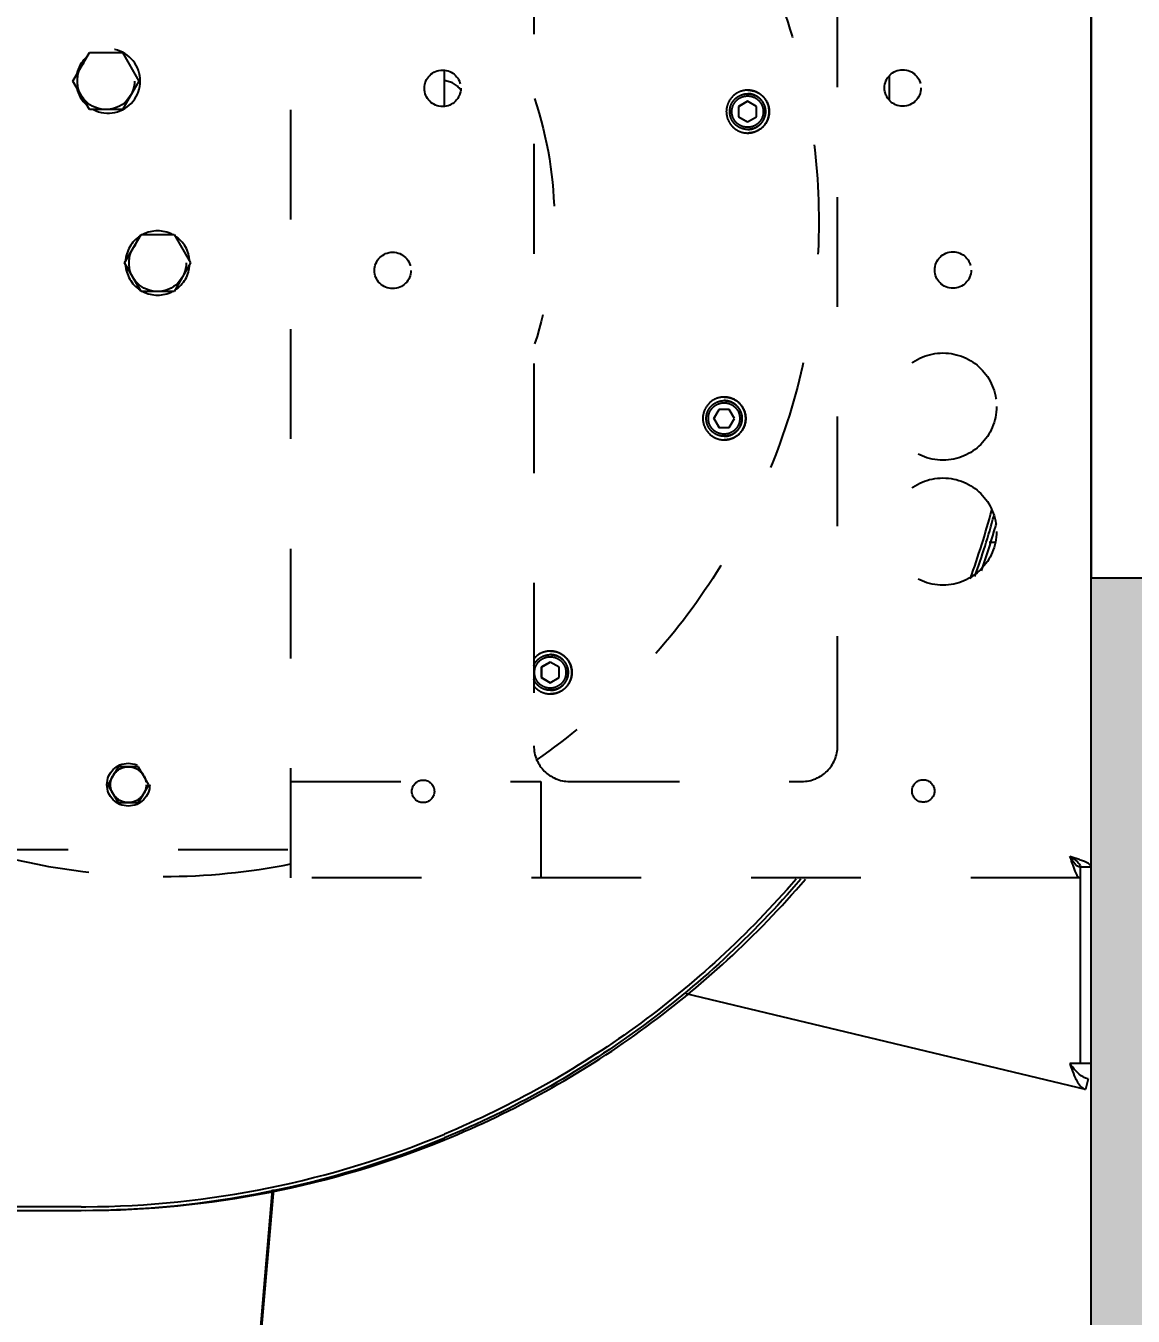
# Model space of a CAD drawing. Header units: millimetres. Extents: x 6781 to 13993, y -7973 to 4183.
# Drawn here: x 12449.6 to 12759.5, y 2754.2 to 3115.6 of the extents above; entities that cross this region are included whole.
import ezdxf

# ---------------------------------------------------------------- set-up
doc = ezdxf.new("R2010")
doc.units = ezdxf.units.MM
doc.header["$LTSCALE"] = 307.34
doc.header["$PDMODE"] = 3
doc.header["$PDSIZE"] = 8
doc.linetypes.add('HIDDEN', pattern=[0.2, 0.1, -0.1])
doc.layers.get('0').update_dxf_attribs({"linetype": 'CONTINUOUS'})
doc.layers.get('Defpoints').update_dxf_attribs({"linetype": 'CONTINUOUS'})
doc.styles.get("Standard").update_dxf_attribs({"font": 'calibri.ttf'})
doc.dimstyles.new('DIMSTYLE_2', dxfattribs={"dimtxt": 35, "dimasz": 35, "dimexe": 1.5, "dimexo": 1, "dimgap": 0.875, "dimtad": 1, "dimdec": 0, "dimdsep": 46, "dimtxsty": 'Standard', "dimblk": '_FILLED', "dimblk1": '_FILLED', "dimblk2": '_FILLED', "dimcen": 0.09, "dimazin": 2, "dimtp": 0.01, "dimtm": 0.01, "dimtfac": 1, "dimtdec": 0, "dimtofl": 0, "dimtmove": 0, "dimatfit": 3, "dimldrblk": '_FILLED', "dimfxl": 1, "dimtolj": 1, "dimarcsym": 0})

# ---------------------------------------------------------------- blocks, each defined once
blk = doc.blocks.new('_FILLED')
at = {"color": 0, "linetype": 'ByBlock'}
blk.add_solid([(0, 0), (-1, 0.214), (-1, -0.214)], dxfattribs=at)
blk = doc.blocks.new('*D274')
at = {"color": 0, "linetype": 'Continuous', "lineweight": -2}
for p, q in [((12747.8, 3569.94), (12747.8, 3458.6)), ((12237.46, 2785.09), (12237.46, 3461.6)), ((12272.46, 3460.1), (12712.8, 3460.1))]:
    blk.add_line(p, q, dxfattribs=at)
at = {"layer": 'Defpoints', "color": 0}
for p in [(12747.8, 3570.94), (12747.8, 3460.1), (12237.46, 2784.09)]:
    blk.add_point(p, dxfattribs=at)
at = {"color": 0, "linetype": 'ByBlock', "lineweight": -2, "xscale": 35, "yscale": 35, "zscale": 35, "rotation": 180}
blk.add_blockref('_FILLED', (12237.46, 3460.1), dxfattribs=at)
at = {"color": 0, "linetype": 'ByBlock', "lineweight": -2, "xscale": 35, "yscale": 35, "zscale": 35}
blk.add_blockref('_FILLED', (12747.8, 3460.1), dxfattribs=at)
at = {"color": 0, "lineweight": 25, "insert": (12497.65, 3507.64), "char_height": 35, "attachment_point": 2, "line_spacing_factor": 0.9}
blk.add_mtext('\\A1;510', dxfattribs=at)

msp = doc.modelspace()

# ---------------------------------------------------------------- hatches: boundary and pattern name
at = {"linetype": 'Continuous', "lineweight": 25}
h = msp.add_hatch(dxfattribs=at)
h.set_pattern_fill('AR-SAND', color=0)
h.paths.add_polyline_path([(12747.79589, 2960.93639), (12985.12051, 2960.93639), (12985.12051, 818.69525), (12747.79589, 818.69525)])

# ---------------------------------------------------------------- linework, layer by layer
at = {"color": 0, "linetype": 'Continuous', "lineweight": 25}
for p, q in [((12747.79589, 818.69525), (12747.79589, 3570.93639)), ((12719.22237, 2970.93639), (12720.92966, 2970.93639)), ((12744.79589, 2824.93639), (12744.79589, 2879.93639)), ((12747.79589, 2879.93639), (12744.79589, 2879.93639)), ((12746.23765, 2817.70654), (12634.38437, 2844.42591)), ((12747.79589, 2824.93639), (12741.79589, 2824.93639)), ((12746.93467, 2820.62444), (12746.23765, 2817.70654)), ((12518.55558, 2789.59442), (12477.54186, 2313.48061)), ((12477.86726, 2313.48061), (12518.88666, 2789.66034)), ((12518.8878, 2789.66057), (12477.86838, 2313.48061)), ((12465.12426, 2784.83663), (12238.13413, 2784.83663)), ((12238.14533, 2783.83663), (12465.13545, 2783.83663))]:
    msp.add_line(p, q, dxfattribs=at)
for p, q in [((12747.79589, 3180.93639), (12747.79589, 2960.93639)), ((12747.79589, 2960.93639), (12985.12051, 2960.93639))]:
    msp.add_line(p, q)
at = {"color": 0, "linetype": 'HIDDEN', "lineweight": 25}
for p, q in [((12523.79589, 2876.93639), (12523.79589, 3166.93639)), ((12591.79589, 3143.93639), (12591.79589, 2913.93639)), ((12676.79589, 2913.93639), (12676.79589, 3143.93639)), ((12462.78829, 3100.10639), (12467.40709, 3108.10639)), ((12467.40709, 3108.10639), (12476.6447, 3108.10639)), ((12476.6447, 3108.10639), (12481.2635, 3100.10639)), ((12566.79589, 3093.05546), (12566.79589, 3103.08324)), ((12691.29589, 3094.78854), (12691.29589, 3101.53935)), ((12467.40709, 3092.10639), (12462.78829, 3100.10639)), ((12481.2635, 3100.10639), (12476.6447, 3092.10639)), ((12651.612, 3094.42413), (12649.11211, 3092.98075)), ((12649.14009, 3092.98075), (12651.62599, 3094.41605)), ((12654.11189, 3092.98075), (12651.612, 3094.42413)), ((12476.6447, 3092.10639), (12467.40709, 3092.10639)), ((12649.11211, 3092.98075), (12649.11211, 3090.094)), ((12649.11211, 3092.98075), (12649.14009, 3092.98075)), ((12649.11211, 3090.094), (12649.14009, 3090.094)), ((12649.11211, 3090.094), (12651.612, 3088.65062)), ((12649.14009, 3090.094), (12649.14009, 3092.98075)), ((12649.14009, 3090.094), (12651.62599, 3088.6587)), ((12651.612, 3088.65062), (12654.11189, 3090.094)), ((12654.11189, 3090.094), (12654.11189, 3092.98075)), ((12477.24829, 3049.14639), (12481.86709, 3057.14639)), ((12481.86709, 3057.14639), (12491.1047, 3057.14639)), ((12491.1047, 3057.14639), (12495.7235, 3049.14639)), ((12481.86709, 3041.14639), (12477.24829, 3049.14639)), ((12495.7235, 3049.14639), (12491.1047, 3041.14639)), ((12491.1047, 3041.14639), (12481.86709, 3041.14639)), ((12523.69589, 3023.38854), (12523.69589, 3011.38854)), ((12523.79589, 3023.38854), (12523.69589, 3023.38854)), ((12523.79589, 3011.38854), (12523.69589, 3011.38854)), ((12643.59425, 3008.10177), (12642.15094, 3005.60177)), ((12642.17893, 3005.60177), (12643.62224, 3008.10177)), ((12646.48088, 3008.10177), (12643.59425, 3008.10177)), ((12647.92419, 3005.60177), (12646.48088, 3008.10177)), ((12642.15094, 3005.60177), (12643.59425, 3003.10177)), ((12642.15094, 3005.60177), (12642.17893, 3005.60177)), ((12642.17893, 3005.60177), (12643.62224, 3003.10177)), ((12643.59425, 3003.10177), (12646.48088, 3003.10177)), ((12646.48088, 3003.10177), (12647.92419, 3005.60177)), ((12596.37801, 2937.35347), (12593.87812, 2935.91009)), ((12593.87812, 2935.91009), (12593.87812, 2933.02334)), ((12593.87812, 2935.91009), (12593.90611, 2935.91009)), ((12593.90611, 2935.91009), (12596.39201, 2937.34539)), ((12593.90611, 2935.91009), (12593.90611, 2933.02334)), ((12598.8779, 2935.91009), (12596.37801, 2937.35347)), ((12598.8779, 2933.02334), (12598.8779, 2935.91009)), ((12593.87812, 2933.02334), (12593.90611, 2933.02334)), ((12593.87812, 2933.02334), (12596.37801, 2931.57997)), ((12596.39201, 2931.58805), (12593.90611, 2933.02334)), ((12596.37801, 2931.57997), (12598.8779, 2933.02334)), ((12475.40914, 2908.04639), (12472.52239, 2903.04639)), ((12481.18265, 2908.04639), (12475.40914, 2908.04639)), ((12484.0694, 2903.04639), (12481.18265, 2908.04639)), ((12472.52239, 2903.04639), (12475.40914, 2898.04639)), ((12481.18265, 2898.04639), (12484.0694, 2903.04639)), ((12523.79589, 2903.93639), (12593.79589, 2903.93639)), ((12593.79589, 2903.93639), (12593.79589, 2876.93639)), ((12601.79589, 2903.93639), (12666.79589, 2903.93639)), ((12475.40914, 2898.04639), (12481.18265, 2898.04639)), ((12307.79589, 2884.93639), (12523.79589, 2884.93639)), ((12744.79589, 2876.93639), (12523.79589, 2876.93639))]:
    msp.add_line(p, q, dxfattribs=at)
at = {"color": 0, "linetype": 'Continuous', "lineweight": 25}
msp.add_lwpolyline([(12747.79589, 2960.93639), (12985.12051, 2960.93639), (12985.12051, 818.69525), (12747.79589, 818.69525)], close=True, dxfattribs=at)
at = {"color": 0, "linetype": 'HIDDEN', "lineweight": 25}
for centre, radius in [((12472.02589, 3100.10639), 8), ((12566.25115, 3098.0684), 5.1), ((12695.04716, 3098.1635), 5.1), ((12486.48589, 3049.14639), 8), ((12552.28881, 3047.05807), 5.1), ((12709.08482, 3047.17385), 5.1), ((12706.29589, 3008.93639), 15), ((12706.29589, 2973.93639), 15), ((12478.29589, 2903.04639), 6), ((12478.29589, 2903.04639), 5), ((12560.79401, 2901.17766), 3.15), ((12700.79377, 2901.28083), 3.15)]:
    msp.add_circle(centre, radius, dxfattribs=at)
at = {"color": 0, "linetype": 'Continuous', "lineweight": 25}
for centre, radius, start, end in [((12446.87405, 3077.83788), 301.6, 62.0342293, 226.0323241), ((12446.87405, 3077.83788), 290.49174, 78.2975741, 223.872725), ((12446.87405, 3077.83788), 290.1, 78.2730608, 223.7869135), ((12446.87405, 3077.83788), 288, 78.2382703, 223.363236), ((12464.91946, 3048.89739), 264.20281, 340.4970709, 344.873439), ((12464.93347, 3048.89689), 265.19995, 340.7264857, 344.5956136), ((12466.20617, 3048.90245), 265.2157, 341.0926374, 343.6319153), ((12466.42449, 3048.83682), 264.98773, 343.6322264, 344.0809559), ((12488.00551, 3061.2743), 183.93709, 270.0139711, 281.2291394), ((12464.91322, 3049.85412), 265.01858, 270.3252693, 292.6125846), ((12464.92253, 3049.88117), 266.04463, 270.0458557, 292.5158883), ((12466.2212, 3049.83851), 266.00196, 270.0434447, 292.2222683), ((12465.12419, 3048.13506), 263.29842, 270.0000138, 270.2814846)]:
    msp.add_arc(centre, radius, start, end, dxfattribs=at)
at = {"color": 0, "linetype": 'HIDDEN', "lineweight": 25}
for centre, radius, start, end in [((12472.62589, 3100.10639), 9, 242.9427145, 117.0219205), ((12472.62589, 3100.10639), 9, 131.5922878, 168.5388217), ((12472.62589, 3100.10639), 9, 191.3748937, 228.652187), ((12566.29589, 3093.93639), 6.25, 36.5535264, 85.3799482), ((12486.48589, 3049.14639), 9, 62.985726, 117.0074035), ((12486.48589, 3049.14639), 9, 122.922301, 177.117826), ((12486.48589, 3049.14639), 9, 2.827001, 57.1237274), ((12486.48589, 3049.14639), 9, 182.827001, 237.1237274), ((12486.48589, 3049.14639), 9, 302.922301, 357.117826), ((12486.48589, 3049.14639), 9, 242.985726, 297.0074035), ((12601.79589, 2913.93639), 10, 180, 270), ((12666.79589, 2913.93639), 10, 270, 0), ((12488.17857, 3061.73514), 184.39796, 253.9388059, 269.9601626)]:
    msp.add_arc(centre, radius, start, end, dxfattribs=at)
for points, knots in [([(12653.11305, 3140.98482), (12662.52115, 3121.60811), (12674.53972, 3079.12765), (12669.29064, 3013.39846), (12641.66717, 2953.52554), (12610.3792, 2922.38002), (12592.68519, 2910.097)], [0, 0, 0, 0, 0.250001142, 0.500003818, 0.750003987, 1, 1, 1, 1]), ([(12651.66774, 3097.53737), (12651.14569, 3097.53734), (12650.09707, 3097.39985), (12649.12021, 3096.99456), (12648.6681, 3096.73353)], [0, 0, 0, 0, 0.499996326, 1, 1, 1, 1]), ([(12654.66784, 3086.34122), (12655.23211, 3086.66702), (12656.26123, 3087.51076), (12657.31055, 3089.19981), (12657.76278, 3091.13803), (12657.56755, 3093.11835), (12656.74644, 3094.93095), (12655.38566, 3096.38332), (12653.6324, 3097.32133), (12652.3193, 3097.53741), (12651.66774, 3097.53737)], [0, 0, 0, 0, 0.124998726, 0.249999776, 0.375001852, 0.500004213, 0.625005788, 0.750005469, 0.875003167, 1, 1, 1, 1]), ([(12651.68383, 3097.53737), (12652.20591, 3097.53737), (12653.25518, 3097.39956), (12654.71808, 3096.79306), (12655.97474, 3095.82935), (12656.61872, 3094.98953), (12656.87976, 3094.53738)], [0, 0, 0, 0, 0.249996856, 0.499995121, 0.749995983, 1, 1, 1, 1]), ([(12592.00396, 3095.19843), (12595.64216, 3084.19036), (12599.4227, 3060.86024), (12595.65186, 3037.52857), (12592.01829, 3026.51894)], [0, 0, 0, 0, 0.499999377, 1, 1, 1, 1]), ([(12648.6681, 3096.73353), (12647.99231, 3096.34334), (12646.78206, 3095.28403), (12645.72264, 3093.13048), (12645.56341, 3090.73573), (12646.08188, 3089.21319), (12646.47205, 3088.53738)], [0, 0, 0, 0, 0.249996387, 0.499996444, 0.749998584, 1, 1, 1, 1]), ([(12649.1177, 3087.20725), (12648.64748, 3087.47874), (12647.7899, 3088.18184), (12646.91547, 3089.58936), (12646.5386, 3091.20451), (12646.70125, 3092.85476), (12647.38548, 3094.36524), (12648.5194, 3095.57556), (12649.98041, 3096.35729), (12651.07463, 3096.53736), (12651.61759, 3096.53737)], [0, 0, 0, 0, 0.124998819, 0.249999906, 0.375001968, 0.500004196, 0.625005516, 0.750005202, 0.875003192, 1, 1, 1, 1]), ([(12649.41209, 3087.72686), (12648.91652, 3088.013), (12648.02907, 3088.78995), (12647.25186, 3090.36871), (12647.13616, 3092.12672), (12647.70253, 3093.79461), (12648.86372, 3095.11907), (12650.44398, 3095.89786), (12652.19978, 3096.01412), (12653.31633, 3095.63402), (12653.8119, 3095.34789)], [0, 0, 0, 0, 0.124999024, 0.250001299, 0.37500542, 0.500007608, 0.62500712, 0.750004924, 0.875001764, 1, 1, 1, 1]), ([(12653.8119, 3095.34789), (12654.30748, 3095.06175), (12655.19492, 3094.2848), (12655.97213, 3092.70604), (12656.08784, 3090.94803), (12655.52147, 3089.28014), (12654.36028, 3087.95568), (12652.78001, 3087.17689), (12651.02421, 3087.06063), (12649.90766, 3087.44073), (12649.41209, 3087.72686)], [0, 0, 0, 0, 0.124999024, 0.250001299, 0.37500542, 0.500007608, 0.62500712, 0.750004924, 0.875001764, 1, 1, 1, 1]), ([(12651.61759, 3096.53737), (12652.05266, 3096.53738), (12652.92658, 3096.4228), (12653.7407, 3096.08505), (12654.11749, 3095.8675)], [0, 0, 0, 0, 0.49998971, 1, 1, 1, 1]), ([(12654.11749, 3095.8675), (12654.58771, 3095.59601), (12655.44529, 3094.89291), (12656.31972, 3093.48539), (12656.69659, 3091.87024), (12656.53394, 3090.21999), (12655.84971, 3088.70951), (12654.71578, 3087.49919), (12653.25478, 3086.71746), (12652.16055, 3086.53739), (12651.61759, 3086.53738)], [0, 0, 0, 0, 0.124998819, 0.249999906, 0.375001968, 0.500004196, 0.625005516, 0.750005202, 0.875003192, 1, 1, 1, 1]), ([(12654.16786, 3095.8675), (12653.79105, 3096.08507), (12652.97685, 3096.42284), (12652.10284, 3096.5374), (12651.66775, 3096.53737)], [0, 0, 0, 0, 0.500009955, 1, 1, 1, 1]), ([(12651.6682, 3086.53738), (12652.21115, 3086.53742), (12653.30536, 3086.71754), (12654.76631, 3087.49931), (12655.90018, 3088.70965), (12656.58434, 3090.22013), (12656.74695, 3091.87034), (12656.37007, 3093.48545), (12655.49565, 3094.89293), (12654.63808, 3095.59601), (12654.16786, 3095.8675)], [0, 0, 0, 0, 0.124997654, 0.249996832, 0.374996662, 0.499997348, 0.624998737, 0.750000665, 0.875000363, 1, 1, 1, 1]), ([(12656.87976, 3094.53738), (12657.26992, 3093.86156), (12657.7884, 3092.33902), (12657.62917, 3089.94427), (12656.56975, 3087.79073), (12655.35949, 3086.73141), (12654.6837, 3086.34122)], [0, 0, 0, 0, 0.250001413, 0.500003551, 0.75000361, 1, 1, 1, 1]), ([(12646.47205, 3088.53738), (12646.73309, 3088.08522), (12647.37706, 3087.2454), (12648.63373, 3086.28169), (12650.09662, 3085.67519), (12651.14589, 3085.53738), (12651.66798, 3085.53738)], [0, 0, 0, 0, 0.250004014, 0.500004876, 0.750003142, 1, 1, 1, 1]), ([(12651.61759, 3086.53738), (12651.18253, 3086.53737), (12650.30861, 3086.65195), (12649.49449, 3086.9897), (12649.1177, 3087.20725)], [0, 0, 0, 0, 0.49998971, 1, 1, 1, 1]), ([(12651.66798, 3085.53738), (12652.19006, 3085.53738), (12653.23876, 3085.67487), (12654.21571, 3086.08017), (12654.66784, 3086.34122)], [0, 0, 0, 0, 0.499998253, 1, 1, 1, 1]), ([(12654.6837, 3086.34122), (12654.23157, 3086.08017), (12653.25462, 3085.67487), (12652.20592, 3085.53738), (12651.68383, 3085.53738)], [0, 0, 0, 0, 0.500001745, 1, 1, 1, 1]), ([(12645.09354, 3011.60177), (12644.31321, 3011.60177), (12642.73546, 3011.28953), (12640.74124, 3009.95423), (12639.40602, 3007.95993), (12639.0938, 3006.38213), (12639.0938, 3005.60177)], [0, 0, 0, 0, 0.249995148, 0.49999289, 0.749994796, 1, 1, 1, 1]), ([(12640.71323, 3003.10177), (12640.49569, 3003.47858), (12640.15797, 3004.29332), (12639.98603, 3005.60165), (12640.15823, 3006.91077), (12640.6635, 3008.13048), (12641.46713, 3009.17792), (12642.5147, 3009.98165), (12643.73369, 3010.48687), (12644.6081, 3010.60178), (12645.04316, 3010.60177)], [0, 0, 0, 0, 0.125003724, 0.250003711, 0.375005612, 0.500007006, 0.62500701, 0.750005778, 0.875003327, 1, 1, 1, 1]), ([(12645.04316, 3010.60177), (12645.47823, 3010.60176), (12646.35263, 3010.48694), (12647.57169, 3009.9815), (12648.61892, 3009.17843), (12649.15557, 3008.47858), (12649.3731, 3008.10177)], [0, 0, 0, 0, 0.249997008, 0.499995034, 0.749991668, 1, 1, 1, 1]), ([(12645.09354, 2999.60177), (12645.87387, 2999.60177), (12647.45162, 2999.91419), (12649.44584, 3001.2487), (12650.78106, 3003.24591), (12651.24938, 3005.60177), (12650.78106, 3007.95763), (12649.44584, 3009.95485), (12647.45162, 3011.28936), (12645.87387, 3011.60177), (12645.09354, 3011.60177)], [0, 0, 0, 0, 0.124997555, 0.2499965, 0.374997461, 0.500000154, 0.625002524, 0.750003147, 0.875002049, 1, 1, 1, 1]), ([(12649.42348, 3008.10177), (12649.20595, 3008.47856), (12648.66934, 3009.17837), (12647.62218, 3009.98144), (12646.40318, 3010.48688), (12645.52882, 3010.60173), (12645.09377, 3010.60176)], [0, 0, 0, 0, 0.250006798, 0.500002227, 0.750000711, 1, 1, 1, 1]), ([(12645.1094, 3011.60177), (12645.88973, 3011.60177), (12647.46748, 3011.28953), (12649.4617, 3009.95423), (12650.79693, 3007.95993), (12651.10914, 3006.38213), (12651.10914, 3005.60177)], [0, 0, 0, 0, 0.249995148, 0.49999289, 0.749994796, 1, 1, 1, 1]), ([(12641.22722, 3003.40177), (12640.9411, 3003.89737), (12640.56102, 3005.01396), (12640.67727, 3006.76983), (12641.45603, 3008.35017), (12642.78043, 3009.51142), (12644.44827, 3010.07781), (12646.2062, 3009.96209), (12647.78489, 3009.18484), (12648.56179, 3008.29737), (12648.84791, 3007.80177)], [0, 0, 0, 0, 0.125001537, 0.250004853, 0.375007933, 0.500007608, 0.625004607, 0.75000137, 0.874999251, 1, 1, 1, 1]), ([(12648.84791, 3007.80177), (12649.13403, 3007.30618), (12649.51412, 3006.18958), (12649.39787, 3004.43372), (12648.61911, 3002.85338), (12647.2947, 3001.69213), (12645.62687, 3001.12574), (12643.86893, 3001.24145), (12642.29024, 3002.01871), (12641.51334, 3002.90618), (12641.22722, 3003.40177)], [0, 0, 0, 0, 0.125001537, 0.250004853, 0.375007933, 0.500007608, 0.625004607, 0.75000137, 0.874999251, 1, 1, 1, 1]), ([(12649.3731, 3008.10177), (12649.59064, 3007.72497), (12649.92836, 3006.91023), (12650.1003, 3005.6019), (12649.92809, 3004.29278), (12649.42283, 3003.07307), (12648.6192, 3002.02563), (12647.57163, 3001.2219), (12646.35264, 3000.71667), (12645.47823, 3000.60177), (12645.04316, 3000.60178)], [0, 0, 0, 0, 0.125003724, 0.250003711, 0.375005612, 0.500007006, 0.62500701, 0.750005778, 0.875003327, 1, 1, 1, 1]), ([(12645.09332, 3000.60178), (12645.5284, 3000.60175), (12646.40284, 3000.71662), (12647.62187, 3001.22182), (12648.66948, 3002.02554), (12649.47315, 3003.07297), (12649.97845, 3004.29269), (12650.15068, 3005.60183), (12649.97875, 3006.91019), (12649.64103, 3007.72496), (12649.42348, 3008.10177)], [0, 0, 0, 0, 0.124997614, 0.249995283, 0.374993608, 0.499993001, 0.624994212, 0.749995481, 0.874995053, 1, 1, 1, 1]), ([(12639.0938, 3005.60177), (12639.0938, 3004.82141), (12639.40602, 3003.24362), (12640.74124, 3001.24931), (12642.73546, 2999.91401), (12644.31321, 2999.60177), (12645.09354, 2999.60177)], [0, 0, 0, 0, 0.2500052, 0.500007105, 0.750004848, 1, 1, 1, 1]), ([(12645.04316, 3000.60178), (12644.6081, 3000.60179), (12643.7337, 3000.71661), (12642.51464, 3001.22204), (12641.46741, 3002.02512), (12640.93076, 3002.72497), (12640.71323, 3003.10177)], [0, 0, 0, 0, 0.249997008, 0.499995034, 0.749991668, 1, 1, 1, 1]), ([(12651.10914, 3005.60177), (12651.10914, 3004.82141), (12650.79693, 3003.24362), (12649.4617, 3001.24931), (12647.46748, 2999.91401), (12645.88973, 2999.60177), (12645.1094, 2999.60177)], [0, 0, 0, 0, 0.2500052, 0.500007105, 0.750004848, 1, 1, 1, 1]), ([(12591.78191, 2936.4218), (12591.97168, 2936.86854), (12592.48546, 2937.71139), (12593.58527, 2938.69616), (12594.92164, 2939.32339), (12595.89826, 2939.46672), (12596.38361, 2939.46672)], [0, 0, 0, 0, 0.250004817, 0.500005578, 0.75000357, 1, 1, 1, 1]), ([(12596.43399, 2940.46672), (12595.55573, 2940.46671), (12593.77684, 2940.07091), (12592.34459, 2938.94407), (12591.78875, 2938.26407)], [0, 0, 0, 0, 0.499998236, 1, 1, 1, 1]), ([(12591.9782, 2934.46672), (12591.9782, 2935.03898), (12592.20731, 2936.19602), (12593.18588, 2937.65852), (12594.65045, 2938.63775), (12596.37803, 2938.98118), (12598.1056, 2938.63774), (12599.57015, 2937.65852), (12600.54872, 2936.19602), (12600.77782, 2935.03898), (12600.77782, 2934.46672)], [0, 0, 0, 0, 0.125001892, 0.250003552, 0.375003935, 0.500001453, 0.624998097, 0.749996516, 0.874997093, 1, 1, 1, 1]), ([(12596.38361, 2939.46672), (12597.03388, 2939.46672), (12598.34867, 2939.20651), (12600.01054, 2938.09377), (12601.1232, 2936.43183), (12601.38339, 2935.11701), (12601.38339, 2934.46672)], [0, 0, 0, 0, 0.249995017, 0.49999298, 0.749996081, 1, 1, 1, 1]), ([(12596.43375, 2928.46672), (12597.08532, 2928.46668), (12598.39842, 2928.68276), (12600.15168, 2929.62078), (12601.51246, 2931.07315), (12602.33357, 2932.88575), (12602.52879, 2934.86606), (12602.07656, 2936.80428), (12601.02724, 2938.49333), (12599.99813, 2939.33707), (12599.43386, 2939.66287)], [0, 0, 0, 0, 0.124996963, 0.249994933, 0.374994916, 0.499996224, 0.624998122, 0.74999983, 0.875000932, 1, 1, 1, 1]), ([(12599.43386, 2939.66287), (12598.98172, 2939.92392), (12598.00478, 2940.32922), (12596.95607, 2940.46672), (12596.43399, 2940.46672)], [0, 0, 0, 0, 0.500001745, 1, 1, 1, 1]), ([(12601.43377, 2934.46672), (12601.43377, 2935.11701), (12601.17358, 2936.43181), (12600.06094, 2938.09375), (12598.39908, 2939.20649), (12597.0843, 2939.4667), (12596.43403, 2939.46671)], [0, 0, 0, 0, 0.250002915, 0.500005609, 0.750005516, 1, 1, 1, 1]), ([(12596.44985, 2940.46672), (12596.97193, 2940.46672), (12598.02064, 2940.32922), (12598.99758, 2939.92392), (12599.44972, 2939.66287)], [0, 0, 0, 0, 0.499998253, 1, 1, 1, 1]), ([(12599.44972, 2939.66287), (12600.12551, 2939.27269), (12601.33576, 2938.21337), (12602.39518, 2936.05982), (12602.55442, 2933.66507), (12602.03594, 2932.14253), (12601.64577, 2931.46672)], [0, 0, 0, 0, 0.249996387, 0.499996444, 0.749998584, 1, 1, 1, 1]), ([(12600.77782, 2934.46672), (12600.77782, 2933.89446), (12600.54872, 2932.73742), (12599.57015, 2931.27491), (12598.10558, 2930.29569), (12596.378, 2929.95225), (12594.65043, 2930.2957), (12593.18588, 2931.27492), (12592.20731, 2932.73741), (12591.9782, 2933.89445), (12591.9782, 2934.46672)], [0, 0, 0, 0, 0.125001892, 0.250003552, 0.375003935, 0.500001453, 0.624998097, 0.749996516, 0.874997093, 1, 1, 1, 1]), ([(12601.38339, 2934.46672), (12601.38339, 2933.81642), (12601.1232, 2932.5016), (12600.01054, 2930.83966), (12598.34867, 2929.72693), (12597.03388, 2929.46672), (12596.38361, 2929.46672)], [0, 0, 0, 0, 0.250003919, 0.50000702, 0.750004983, 1, 1, 1, 1]), ([(12596.43394, 2929.46672), (12597.08422, 2929.46671), (12598.39901, 2929.72692), (12600.06089, 2930.83964), (12601.17357, 2932.50158), (12601.43377, 2933.81641), (12601.43377, 2934.46672)], [0, 0, 0, 0, 0.249994375, 0.49999207, 0.749993897, 1, 1, 1, 1]), ([(12596.38361, 2929.46672), (12595.89826, 2929.46672), (12594.92164, 2929.61004), (12593.58527, 2930.23727), (12592.48546, 2931.22205), (12591.97168, 2932.0649), (12591.78191, 2932.51163)], [0, 0, 0, 0, 0.24999643, 0.499994422, 0.749995183, 1, 1, 1, 1]), ([(12601.64577, 2931.46672), (12601.38473, 2931.01456), (12600.74076, 2930.17475), (12599.48409, 2929.21103), (12598.0212, 2928.60454), (12596.97193, 2928.46672), (12596.44985, 2928.46672)], [0, 0, 0, 0, 0.250004014, 0.500004876, 0.750003142, 1, 1, 1, 1]), ([(12591.78871, 2930.66943), (12591.90319, 2930.52937), (12592.38507, 2929.99103), (12592.96542, 2929.54118), (12593.43412, 2929.27057)], [0, 0, 0, 0, 0.250513815, 1, 1, 1, 1]), ([(12593.43412, 2929.27057), (12593.88622, 2929.00953), (12594.86309, 2928.60425), (12595.91171, 2928.46675), (12596.43375, 2928.46672)], [0, 0, 0, 0, 0.500003335, 1, 1, 1, 1])]:
    msp.add_open_spline(points, degree=3, knots=knots, dxfattribs=at)
at = {"color": 0, "linetype": 'Continuous', "lineweight": 25}
for points, knots in [([(12744.7948, 2879.93639), (12744.21538, 2879.93692), (12742.95418, 2881.00693), (12742.26083, 2882.20607), (12741.79589, 2882.93639)], [0, 0, 0, 0, 0.400930931, 1, 1, 1, 1]), ([(12741.79589, 2882.93639), (12742.52644, 2882.47131), (12743.72591, 2881.77802), (12744.79589, 2880.51586), (12744.79589, 2879.93639)], [0, 0, 0, 0, 0.599119795, 1, 1, 1, 1]), ([(12741.79589, 2882.93639), (12741.87985, 2882.67262), (12742.20328, 2881.65749), (12742.53475, 2880.64435), (12742.80767, 2879.90441)], [0, 0, 0, 0, 0.259796727, 1, 1, 1, 1]), ([(12744.82788, 2881.92461), (12744.59213, 2882.01157), (12743.58767, 2882.36737), (12742.57177, 2882.68942), (12741.79589, 2882.93639)], [0, 0, 0, 0, 0.235829615, 1, 1, 1, 1]), ([(12747.79589, 2879.93639), (12747.79589, 2880.36067), (12746.63475, 2881.27433), (12745.57526, 2881.64895), (12744.82788, 2881.92461)], [0, 0, 0, 0, 0.3475177, 1, 1, 1, 1]), ([(12666.50438, 2876.58136), (12653.05896, 2860.86239), (12622.36829, 2832.48516), (12585.90325, 2812.05241), (12566.80155, 2804.11623)], [0, 0, 0, 0, 0.500002227, 1, 1, 1, 1]), ([(12665.17026, 2876.57531), (12651.86524, 2861.12314), (12621.55982, 2833.21732), (12585.62958, 2813.06343), (12566.81236, 2805.20863)], [0, 0, 0, 0, 0.500002213, 1, 1, 1, 1]), ([(12566.8233, 2803.59421), (12586.17551, 2811.51731), (12623.12842, 2832.03532), (12654.19912, 2860.6902), (12667.79183, 2876.58137)], [0, 0, 0, 0, 0.499997806, 1, 1, 1, 1]), ([(12742.80767, 2879.90441), (12743.08334, 2879.15703), (12743.45796, 2878.09754), (12744.37162, 2876.93639), (12744.79589, 2876.93639)], [0, 0, 0, 0, 0.6524823, 1, 1, 1, 1]), ([(12746.93467, 2820.62444), (12746.44275, 2820.74195), (12744.31568, 2821.6453), (12742.89062, 2823.55613), (12741.79589, 2824.93639)], [0, 0, 0, 0, 0.223052679, 1, 1, 1, 1]), ([(12741.79589, 2824.93639), (12741.89801, 2824.6406), (12742.29478, 2823.49242), (12742.70725, 2822.34821), (12743.05941, 2821.51772)], [0, 0, 0, 0, 0.257551374, 1, 1, 1, 1]), ([(12743.05941, 2821.51772), (12743.26523, 2821.03235), (12743.94356, 2819.5469), (12745.1184, 2817.9739), (12746.23765, 2817.70654)], [0, 0, 0, 0, 0.314201062, 1, 1, 1, 1])]:
    msp.add_open_spline(points, degree=3, knots=knots, dxfattribs=at)

# ---------------------------------------------------------------- dimensions: what is measured, and where the dimension line sits
dim = msp.add_linear_dim(base=(12747.79589, 3460.10258), p1=(12237.45955, 2784.0938), p2=(12747.79589, 3570.93639), dimstyle='DIMSTYLE_2', dxfattribs=at)
dim.commit()
dim.dimension.update_dxf_attribs({"geometry": '*D274', "text_midpoint": (12497.6529, 3460.10258), "dimtype": 160})

doc.saveas('drawing.dxf')
